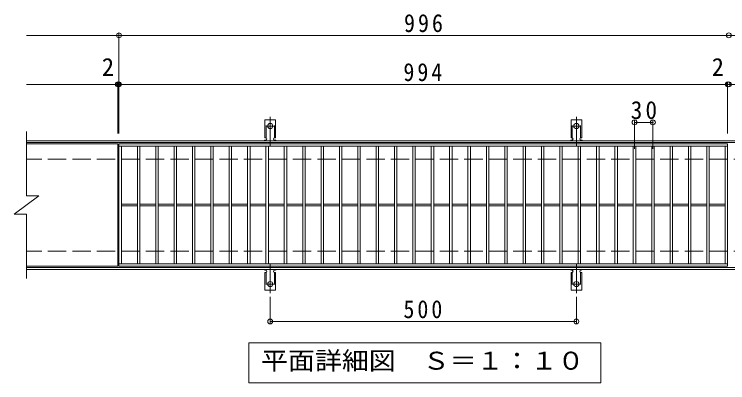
# Model space of a CAD drawing. Units: millimetres on the paper, enlarged 2 times, with parts at other scales. Extents: x -310 to 329, y -274 to 224.
# Drawn here: x -117.1 to 115.9, y 103.5 to 223.8 of the extents above; entities that cross this region are included whole.
import ezdxf
from ezdxf.enums import TextEntityAlignment as Align

# ---------------------------------------------------------------- set-up
doc = ezdxf.new("R2010")
doc.units = ezdxf.units.MM
doc.header["$LTSCALE"] = 2
doc.header["$PDMODE"] = 32
doc.header["$PDSIZE"] = 1.6
for name, pattern in [('CHAIN2', [12, 9, -1, 1, -1]), ('DASHED2', [3, 2, -1]), ('DASHED3', [4, 3, -1])]:
    doc.linetypes.add(name, pattern=pattern)
for name, color, linetype, lineweight in [('C-1', 2, 'Continuous', 9), ('C-2', 3, 'Continuous', 9), ('C-4', 7, 'Continuous', 9), ('C-5', 2, 'Continuous', 9), ('C-A', 3, 'Continuous', 9)]:
    doc.layers.add(name, color=color, linetype=linetype, lineweight=lineweight)
doc.styles.add('ＭＳ ゴシック', font='')
doc.styles.get('ＭＳ ゴシック').set_extended_font_data('MS Gothic')

msp = doc.modelspace()

# ---------------------------------------------------------------- linework, layer by layer
at = {"layer": 'C-1'}
for p, q in [((147.859, 182.541), (-113.14, 182.541)), ((147.859, 181.941), (-113.14, 181.941)), ((147.859, 141.141), (-113.14, 141.14)), ((147.859, 140.541), (-113.14, 140.54))]:
    msp.add_line(p, q, dxfattribs=at)
at = {"layer": 'C-1', "linetype": 'DASHED3'}
for p, q in [((147.859, 176.541), (-113.14, 176.541)), ((147.859, 146.541), (-113.14, 146.54))]:
    msp.add_line(p, q, dxfattribs=at)
at = {"layer": 'C-2'}
for p, q in [((-113.14, 185.541), (-113.14, 164.541)), ((-83.341, 181.54), (-113.14, 181.54)), ((-83.341, 181.54), (-83.341, 141.541)), ((-82.94, 180.74), (115.86, 180.74)), ((-82.14, 142.34), (-82.14, 180.74)), ((-76.941, 142.34), (-76.941, 180.74)), ((-76.14, 142.34), (-76.14, 180.74)), ((-70.941, 142.34), (-70.941, 180.74)), ((-70.141, 142.34), (-70.141, 180.74)), ((-64.94, 142.34), (-64.94, 180.74)), ((-64.141, 142.34), (-64.141, 180.74)), ((-58.94, 142.34), (-58.94, 180.74)), ((-58.14, 142.34), (-58.14, 180.74)), ((-52.941, 142.34), (-52.941, 180.74)), ((-52.141, 142.34), (-52.141, 180.74)), ((-46.941, 142.34), (-46.941, 180.74)), ((-46.141, 142.34), (-46.141, 180.74)), ((-40.94, 142.34), (-40.94, 180.74)), ((-40.141, 142.34), (-40.141, 180.74)), ((-34.94, 142.34), (-34.94, 180.74)), ((-34.14, 142.34), (-34.14, 180.74)), ((-28.941, 142.34), (-28.941, 180.74)), ((-28.14, 142.34), (-28.14, 180.74)), ((-22.94, 142.34), (-22.94, 180.74)), ((-22.141, 142.34), (-22.141, 180.74)), ((-16.94, 142.34), (-16.94, 180.74)), ((-16.14, 142.34), (-16.14, 180.74)), ((-10.941, 142.34), (-10.941, 180.74)), ((-10.14, 142.34), (-10.14, 180.74)), ((-4.941, 142.34), (-4.941, 180.74)), ((-4.141, 142.34), (-4.141, 180.74)), ((1.06, 142.34), (1.06, 180.74)), ((1.86, 142.34), (1.86, 180.74)), ((7.06, 142.34), (7.06, 180.74)), ((7.86, 142.34), (7.86, 180.74)), ((13.059, 142.34), (13.059, 180.74)), ((13.859, 142.34), (13.859, 180.74)), ((19.059, 142.34), (19.059, 180.74)), ((19.859, 142.34), (19.859, 180.74)), ((25.06, 142.34), (25.06, 180.74)), ((25.859, 142.34), (25.859, 180.74)), ((31.06, 142.34), (31.06, 180.74)), ((31.859, 142.34), (31.859, 180.74)), ((37.059, 142.34), (37.059, 180.74)), ((37.859, 142.34), (37.859, 180.74)), ((43.06, 142.34), (43.06, 180.74)), ((43.86, 142.34), (43.86, 180.74)), ((49.06, 142.34), (49.06, 180.74)), ((49.86, 142.34), (49.86, 180.74)), ((55.059, 142.34), (55.059, 180.74)), ((55.86, 142.34), (55.86, 180.74)), ((61.059, 142.34), (61.059, 180.74)), ((61.859, 142.34), (61.859, 180.74)), ((67.06, 142.34), (67.06, 180.74)), ((67.859, 142.34), (67.859, 180.74)), ((73.059, 142.34), (73.059, 180.74)), ((73.86, 142.34), (73.86, 180.74)), ((79.059, 142.34), (79.059, 180.74)), ((79.859, 142.34), (79.859, 180.74)), ((85.06, 142.34), (85.06, 180.74)), ((85.86, 142.34), (85.86, 180.74)), ((91.06, 142.34), (91.06, 180.74)), ((91.86, 142.34), (91.86, 180.74)), ((97.06, 142.34), (97.06, 180.74)), ((97.86, 142.34), (97.86, 180.74)), ((103.059, 142.34), (103.059, 180.74)), ((103.86, 142.34), (103.86, 180.74)), ((109.059, 142.34), (109.059, 180.74)), ((109.86, 142.34), (109.86, 180.74)), ((115.06, 142.34), (115.06, 180.74)), ((115.86, 181.54), (115.86, 141.54)), ((-117.14, 158.54), (-109.14, 164.541)), ((-113.14, 164.541), (-109.14, 164.541)), ((-82.14, 161.84), (-76.941, 161.84)), ((-82.14, 161.24), (-76.941, 161.24)), ((-76.14, 161.84), (-70.941, 161.84)), ((-76.14, 161.24), (-70.941, 161.24)), ((-70.141, 161.84), (-64.94, 161.84)), ((-70.141, 161.24), (-64.94, 161.24)), ((-64.141, 161.84), (-58.94, 161.84)), ((-64.141, 161.24), (-58.94, 161.24)), ((-58.14, 161.84), (-52.941, 161.84)), ((-58.14, 161.24), (-52.941, 161.24)), ((-52.141, 161.84), (-46.941, 161.84)), ((-52.141, 161.24), (-46.941, 161.24)), ((-46.141, 161.84), (-40.94, 161.84)), ((-46.141, 161.24), (-40.94, 161.24)), ((-40.141, 161.84), (-34.94, 161.84)), ((-40.141, 161.24), (-34.94, 161.24)), ((-34.14, 161.84), (-28.941, 161.84)), ((-34.14, 161.24), (-28.941, 161.24)), ((-28.14, 161.84), (-22.94, 161.84)), ((-28.14, 161.24), (-22.94, 161.24)), ((-22.141, 161.84), (-16.94, 161.84)), ((-22.141, 161.24), (-16.94, 161.24)), ((-16.14, 161.84), (-10.941, 161.84)), ((-16.14, 161.24), (-10.941, 161.24)), ((-10.14, 161.84), (-4.941, 161.84)), ((-10.14, 161.24), (-4.941, 161.24)), ((-4.141, 161.84), (1.06, 161.84)), ((-4.141, 161.24), (1.06, 161.24)), ((1.86, 161.84), (7.06, 161.84)), ((1.86, 161.24), (7.06, 161.24)), ((7.86, 161.84), (13.059, 161.84)), ((7.86, 161.24), (13.059, 161.24)), ((13.859, 161.84), (19.059, 161.84)), ((13.859, 161.24), (19.059, 161.24)), ((19.859, 161.84), (25.06, 161.84)), ((19.859, 161.24), (25.06, 161.24)), ((25.859, 161.84), (31.06, 161.84)), ((25.859, 161.24), (31.06, 161.24)), ((31.859, 161.84), (37.059, 161.84)), ((31.859, 161.24), (37.059, 161.24)), ((37.859, 161.84), (43.06, 161.84)), ((37.859, 161.24), (43.06, 161.24)), ((43.86, 161.84), (49.06, 161.84)), ((43.86, 161.24), (49.06, 161.24)), ((49.859, 161.84), (55.059, 161.84)), ((49.859, 161.24), (55.059, 161.24)), ((55.86, 161.84), (61.059, 161.84)), ((55.86, 161.24), (61.059, 161.24)), ((61.859, 161.84), (67.06, 161.84)), ((61.859, 161.24), (67.06, 161.24)), ((67.859, 161.84), (73.059, 161.84)), ((67.859, 161.24), (73.059, 161.24)), ((73.86, 161.84), (79.059, 161.84)), ((73.86, 161.24), (79.059, 161.24)), ((79.859, 161.84), (85.06, 161.84)), ((79.859, 161.24), (85.06, 161.24)), ((85.86, 161.84), (91.06, 161.84)), ((85.86, 161.24), (91.06, 161.24)), ((91.86, 161.84), (97.06, 161.84)), ((91.86, 161.24), (97.06, 161.24)), ((97.86, 161.84), (103.059, 161.84)), ((97.86, 161.24), (103.059, 161.24)), ((103.86, 161.84), (109.059, 161.84)), ((103.86, 161.24), (109.059, 161.24)), ((109.86, 161.84), (115.06, 161.84)), ((109.86, 161.24), (115.06, 161.24)), ((-117.14, 158.54), (-113.14, 158.54)), ((-113.14, 158.54), (-113.14, 137.541)), ((115.86, 142.34), (-82.94, 142.34)), ((-83.341, 141.541), (-113.14, 141.541)), ((115.86, 141.54), (-82.94, 141.54))]:
    msp.add_line(p, q, dxfattribs=at)
msp.add_lwpolyline([(-82.94, 141.54), (-82.94, 181.54), (115.86, 181.54)], dxfattribs=at)
at = {"layer": 'C-4'}
for p, q in [((-113.14, 216.94), (147.859, 216.94)), ((-82.94, 184.941), (-82.94, 217.541)), ((-113.14, 200.941), (147.859, 200.941)), ((-83.341, 184.941), (-83.341, 201.541)), ((115.86, 184.941), (115.86, 201.541)), ((85.46, 179.941), (85.46, 189.141)), ((91.459, 179.941), (91.459, 189.141)), ((85.46, 188.541), (91.459, 188.541)), ((-33.54, 131.597), (-33.54, 122.94)), ((66.46, 131.597), (66.46, 122.94)), ((-33.54, 123.54), (66.46, 123.54))]:
    msp.add_line(p, q, dxfattribs=at)
for p in [(-82.94, 216.94), (116.259, 216.94), (-83.341, 200.941), (-82.94, 200.941), (115.86, 200.941), (116.259, 200.941), (85.46, 188.541), (91.459, 188.541), (-33.54, 123.54), (66.46, 123.54)]:
    msp.add_point(p, dxfattribs=at)
at = {"layer": 'C-5', "color": 7}
msp.add_lwpolyline([(-40.541, 103.541), (-40.541, 116.54), (74.459, 116.54), (74.459, 103.541)], close=True, dxfattribs=at)
at = {"layer": 'C-A'}
for p, q in [((-35.29, 183.54), (-35.29, 189.34)), ((-31.79, 189.34), (-35.29, 189.34)), ((-31.79, 183.54), (-31.79, 189.34)), ((64.71, 183.54), (64.71, 189.34)), ((68.21, 189.34), (64.71, 189.34)), ((68.21, 183.54), (68.21, 189.34)), ((-35.29, 183.54), (-35.04, 183.54)), ((-35.14, 182.74), (-35.04, 182.74)), ((-32.041, 182.74), (-31.939, 182.74)), ((-31.79, 183.54), (-32.04, 183.54)), ((64.71, 183.54), (64.96, 183.54)), ((64.86, 182.74), (64.96, 182.74)), ((67.959, 182.74), (68.061, 182.74)), ((68.21, 183.54), (67.96, 183.54)), ((-35.14, 140.34), (-35.04, 140.34)), ((-32.041, 140.34), (-31.939, 140.34)), ((64.86, 140.34), (64.96, 140.34)), ((67.959, 140.34), (68.061, 140.34)), ((-35.29, 139.54), (-35.04, 139.54)), ((-35.29, 139.54), (-35.29, 133.74)), ((-31.79, 139.54), (-32.04, 139.54)), ((-31.79, 139.54), (-31.79, 133.74)), ((64.71, 139.54), (64.96, 139.54)), ((64.71, 139.54), (64.71, 133.74)), ((68.21, 139.54), (67.96, 139.54)), ((68.21, 139.54), (68.21, 133.74)), ((-31.79, 133.74), (-35.29, 133.74)), ((68.21, 133.74), (64.71, 133.74))]:
    msp.add_line(p, q, dxfattribs=at)
at = {"layer": 'C-A', "linetype": 'DASHED2'}
for p, q in [((-34.89, 183.511), (-34.89, 189.34)), ((-32.19, 183.511), (-32.19, 189.34)), ((65.11, 183.511), (65.11, 189.34)), ((67.81, 183.511), (67.81, 189.34)), ((-34.89, 139.57), (-34.89, 133.74)), ((-32.19, 139.57), (-32.19, 133.74)), ((65.11, 139.57), (65.11, 133.74)), ((67.81, 139.57), (67.81, 133.74))]:
    msp.add_line(p, q, dxfattribs=at)
at = {"layer": 'C-A', "color": 7, "linetype": 'CHAIN2'}
for p, q in [((-33.54, 180.847), (-33.54, 190.327)), ((66.46, 180.847), (66.46, 190.327)), ((-34.696, 187.34), (-32.385, 187.34)), ((65.304, 187.34), (67.615, 187.34)), ((-33.54, 142.234), (-33.54, 132.754)), ((66.46, 142.234), (66.46, 132.754)), ((-34.696, 135.74), (-32.385, 135.74)), ((65.304, 135.74), (67.615, 135.74))]:
    msp.add_line(p, q, dxfattribs=at)
at = {"layer": 'C-A'}
for centre in [(-33.54, 187.34), (66.46, 187.34), (-33.54, 135.74), (66.46, 135.74)]:
    msp.add_circle(centre, 0.85, dxfattribs=at)
for centre, start, end in [((-35.14, 182.34), 90.27596, 150.00047), ((-35.04, 183.14), 270, 90), ((-32.04, 183.14), 90, 269.8667), ((-31.94, 182.34), 29.99927, 89.75836), ((64.86, 182.34), 90.27596, 150.00047), ((64.96, 183.14), 270, 90), ((67.96, 183.14), 90, 269.8667), ((68.06, 182.34), 29.99927, 89.75836), ((-35.14, 140.74), 209.99951, 269.72403), ((-35.04, 139.94), 270, 90), ((-32.04, 139.94), 90.13329, 270), ((-31.94, 140.74), 270.24162, 330.00072), ((64.86, 140.74), 209.99951, 269.72403), ((64.96, 139.94), 270, 90), ((67.96, 139.94), 90.13329, 270), ((68.06, 140.74), 270.24162, 330.00072)]:
    msp.add_arc(centre, 0.4, start, end, dxfattribs=at)

# ---------------------------------------------------------------- texts
at = {"layer": 'C-4', "color": 2, "style": 'ＭＳ ゴシック'}
for p in [(-88.533, 201.94), (110.667, 201.94)]:
    msp.add_text('2', height=5.865, dxfattribs=at).set_placement(p, align=Align.BOTTOM_LEFT)
at = {"layer": 'C-4', "color": 2, "char_height": 5.865, "attachment_point": 7, "style": 'ＭＳ ゴシック'}
for s, insert in [('\\T1.27;\\W0.9;996', (10.159, 217.94)), ('\\T1.27;\\W0.9;994', (9.96, 201.94)), ('\\T1.27;\\W0.95;30', (84.21, 189.541)), ('\\T1.27;\\W0.9;500', (9.96, 124.54))]:
    msp.add_mtext(s, dxfattribs=dict(at, insert=insert))
at = {"layer": 'C-5', "style": 'ＭＳ ゴシック', "width": 1.1}
msp.add_text('平面詳細図\u3000Ｓ＝１：１０', height=5.865, dxfattribs=at).set_placement((-36.541, 106.04), align=Align.BOTTOM_LEFT)

doc.saveas('drawing.dxf')
